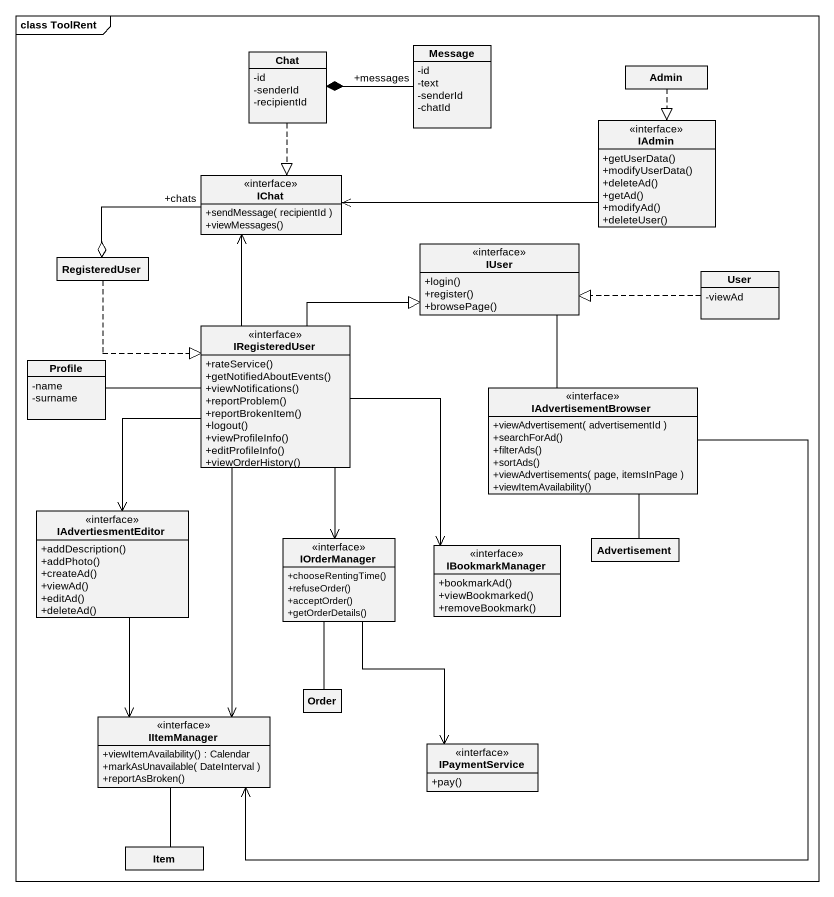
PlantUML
@startuml
mainframe class ToolRent
hide circle
hide empty members
skinparam classAttributeIconSize 0
class Chat {
  -id
  -senderId
  -recipientId
}
class Message {
  -id
  -text
  -senderId
  -chatId
}
class Admin
interface IAdmin {
  +getUserData()
  +modifyUserData()
  +deleteAd()
  +getAd()
  +modifyAd()
  +deleteUser()
}
interface IChat {
  +sendMessage( recipientId )
  +viewMessages()
}
class RegisteredUser
interface IUser {
  +login()
  +register()
  +browsePage()
}
class User {
  -viewAd
}
class Profile {
  -name
  -surname
}
interface IRegisteredUser {
  +rateService()
  +getNotifiedAboutEvents()
  +viewNotifications()
  +reportProblem()
  +reportBrokenItem()
  +logout()
  +viewProfileInfo()
  +editProfileInfo()
  +viewOrderHistory()
}
interface IAdvertisementBrowser {
  +viewAdvertisement( advertisementId )
  +searchForAd()
  +filterAds()
  +sortAds()
  +viewAdvertisements( page, itemsInPage )
  +viewItemAvailability()
}
interface IAdvertiesmentEditor {
  +addDescription()
  +addPhoto()
  +createAd()
  +viewAd()
  +editAd()
  +deleteAd()
}
interface IOrderManager {
  +chooseRentingTime()
  +refuseOrder()
  +acceptOrder()
  +getOrderDetails()
}
interface IBookmarkManager {
  +bookmarkAd()
  +viewBookmarked()
  +removeBookmark()
}
class Advertisement
class Order
interface IItemManager {
  +viewItemAvailability() : Calendar
  +markAsUnavailable( DateInterval )
  +reportAsBroken()
}
interface IPaymentService {
  +pay()
}
class Item
Chat *-right- "+messages" Message
Chat ..|> IChat
Admin ..|> IAdmin
IAdmin -left-> IChat
RegisteredUser o-right- "+chats" IChat
RegisteredUser ..|> IRegisteredUser
IUser -- IAdvertisementBrowser
User .left.|> IUser
Profile -right- IRegisteredUser
IRegisteredUser -up-> IChat
IRegisteredUser -right-|> IUser
IRegisteredUser --> IAdvertiesmentEditor
IRegisteredUser --> IOrderManager
IRegisteredUser --> IBookmarkManager
IRegisteredUser --> IItemManager
IAdvertisementBrowser --> IItemManager
IAdvertiesmentEditor --> IItemManager
IOrderManager --> IPaymentService
Advertisement -up- IAdvertisementBrowser
Order -up- IOrderManager
IItemManager -- Item
@enduml
